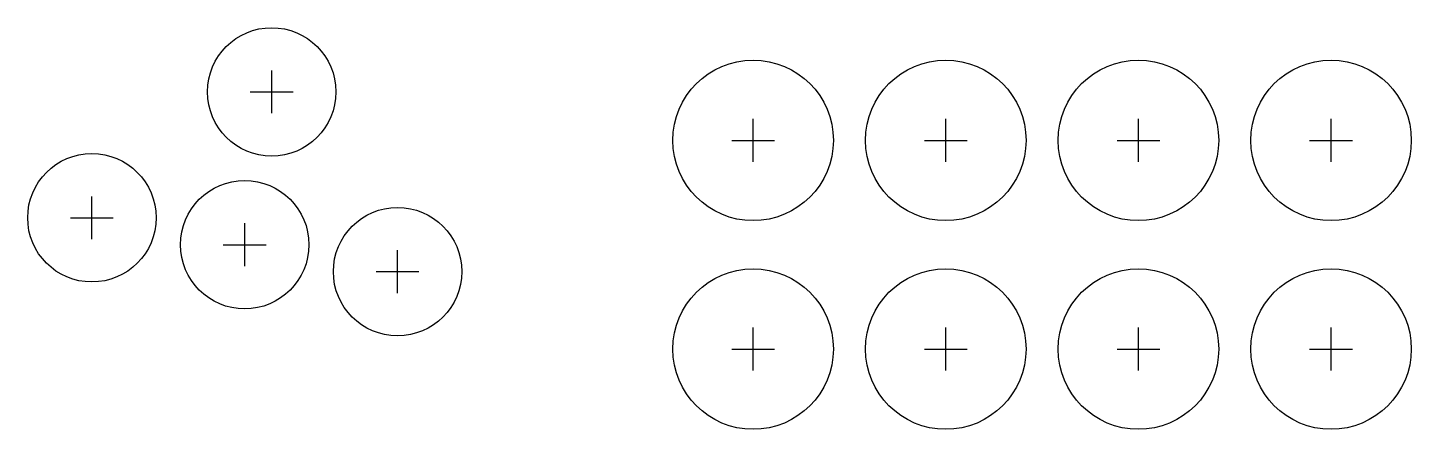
# Model space of a CAD drawing. Header units: millimetres. Extents: x -41 to 218, y -34 to 41.
import ezdxf

# ---------------------------------------------------------------- set-up
doc = ezdxf.new("R2010")
doc.units = ezdxf.units.MM
for name, color, linetype in [('BUTTONS_24', 1, 'Continuous'), ('BUTTONS_30', 5, 'Continuous'), ('REFERENCE', 8, 'Continuous')]:
    doc.layers.add(name, color=color, linetype=linetype)

msp = doc.modelspace()

# ---------------------------------------------------------------- linework, layer by layer
at = {"layer": 'BUTTONS_24'}
for centre in [(5.0358, 28.5594), (-28.5594, 5.0358), (0, 0), (28.5594, -5.0358)]:
    msp.add_circle(centre, 12, dxfattribs=at)
at = {"layer": 'BUTTONS_30'}
for centre in [(95, 19.5), (131, 19.5), (167, 19.5), (203, 19.5), (95, -19.5), (131, -19.5), (167, -19.5), (203, -19.5)]:
    msp.add_circle(centre, 15, dxfattribs=at)
at = {"layer": 'REFERENCE'}
for p, q in [((5.0358, 24.5594), (5.0358, 32.5594)), ((1.0358, 28.5594), (9.0358, 28.5594)), ((95, 15.5), (95, 23.5)), ((131, 15.5), (131, 23.5)), ((167, 15.5), (167, 23.5)), ((203, 15.5), (203, 23.5)), ((91, 19.5), (99, 19.5)), ((127, 19.5), (135, 19.5)), ((163, 19.5), (171, 19.5)), ((199, 19.5), (207, 19.5)), ((-28.5594, 1.0358), (-28.5594, 9.0358)), ((-32.5594, 5.0358), (-24.5594, 5.0358)), ((0, -4), (0, 4)), ((-4, 0), (4, 0)), ((28.5594, -9.0358), (28.5594, -1.0358)), ((24.5594, -5.0358), (32.5594, -5.0358)), ((95, -23.5), (95, -15.5)), ((131, -23.5), (131, -15.5)), ((167, -23.5), (167, -15.5)), ((203, -23.5), (203, -15.5)), ((91, -19.5), (99, -19.5)), ((127, -19.5), (135, -19.5)), ((163, -19.5), (171, -19.5)), ((199, -19.5), (207, -19.5))]:
    msp.add_line(p, q, dxfattribs=at)

doc.saveas('drawing.dxf')
